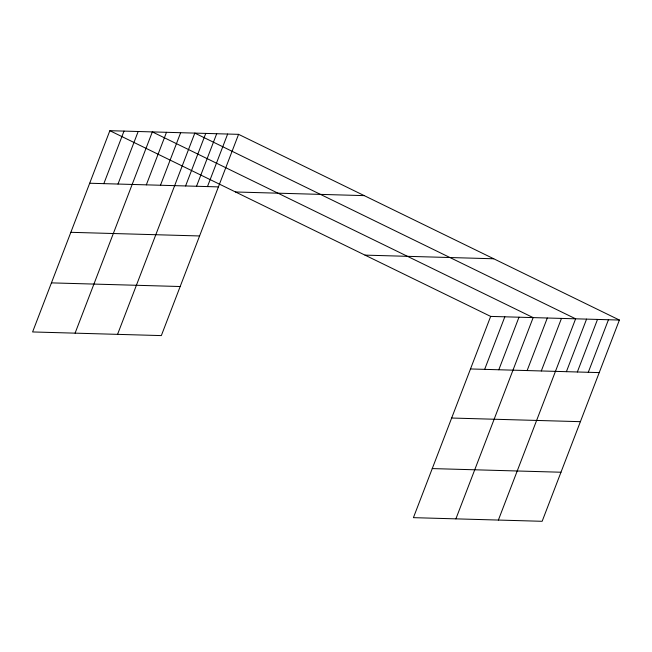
<?xml version="1.0" encoding="UTF-8"?>
<svg xmlns="http://www.w3.org/2000/svg" width="652" height="652" viewBox="0 0 652 652"><rect width="100%" height="100%" fill="white"/><g stroke="black" fill="none" stroke-linecap="round" stroke-linejoin="round"><path stroke-width="0.98" d="M238.583 134.345L109.854 130.702L32.6 331.95L161.337 335.593L238.583 134.345L619.4 320.05L542.146 521.298L413.417 517.655L490.663 316.407L619.4 320.05M103.839 183.644L124.01 131.101M118.004 184.043L138.175 131.5M75.086 333.148L152.332 131.9L533.149 317.614L455.895 518.862M146.325 184.85L166.496 132.299M160.482 185.249L180.653 132.706M117.564 334.354L194.818 133.106L575.626 318.812L498.381 520.06M185.592 185.959L205.763 133.415M196.529 186.268L216.7 133.725M207.475 186.578L227.646 134.035M484.656 369.358L504.827 316.807M498.813 369.757L518.984 317.214M527.134 370.556L547.305 318.013M541.299 370.964L561.47 318.412M566.401 371.673L586.572 319.121M577.346 371.982L597.517 319.431M588.283 372.292L608.455 319.741M89.683 183.245L218.42 186.888M235.519 191.981L364.256 195.624M70.848 232.316L199.577 235.959M364.998 255.128L493.735 258.771M51.435 282.878L180.172 286.521M470.491 368.959L599.229 372.602M451.657 418.03L580.394 421.673M432.252 468.584L560.989 472.227M109.854 130.702L490.663 316.407"/></g></svg>
